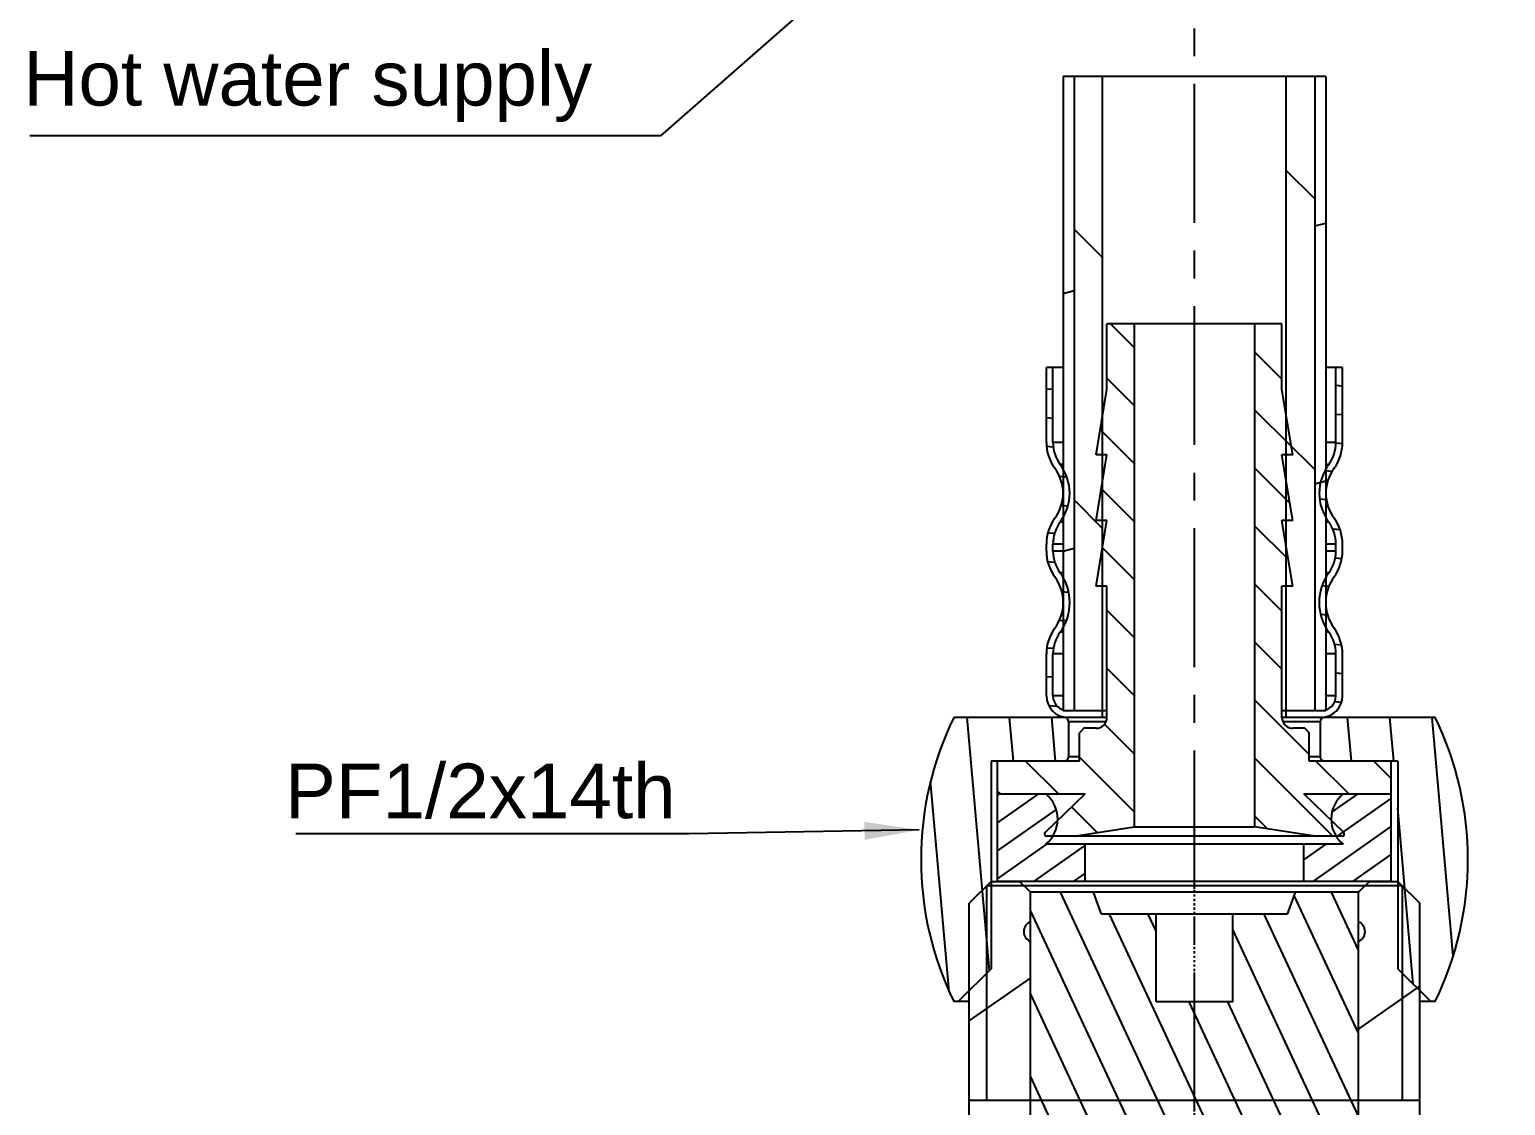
# Model space of a CAD drawing. Header units: millimetres. Extents: x 601 to 1195, y -13 to 407.
# Drawn here: x 927.1 to 994.6, y 219.6 to 268.8 of the extents above; entities that cross this region are included whole.
import ezdxf

# ---------------------------------------------------------------- set-up
doc = ezdxf.new("R2010")
doc.units = ezdxf.units.MM
doc.header["$LTSCALE"] = 0.1
doc.linetypes.add('CENTER', pattern=[0.6, 0.375, -0.075, 0.075, -0.075])
doc.linetypes.add('CENTERX2', pattern=[101.6, 63.5, -12.7, 12.7, -12.7])
for name, color, linetype in [('CENTER', 1, 'CENTERX2'), ('DEFAULT_1', 7, 'CENTER'), ('DIM', 3, 'Continuous'), ('MEMBER', 7, 'Continuous')]:
    doc.layers.add(name, color=color, linetype=linetype)
doc.styles.get("Standard").update_dxf_attribs({"font": 'arial_0.ttf'})
doc.dimstyles.new('ISO-25', dxfattribs={"dimtxt": 2.5, "dimasz": 2.5, "dimexe": 1.25, "dimexo": 0.625, "dimtad": 1, "dimtxsty": 'Standard', "dimcen": 2.5, "dimadec": 0, "dimazin": 0, "dimtfac": 1, "dimtmove": 0, "dimatfit": 3, "dimfxl": 1, "dimarcsym": 0})

msp = doc.modelspace()

# ---------------------------------------------------------------- hatches: boundary and pattern name
at = {"linetype": 'Continuous'}
h = msp.add_hatch(dxfattribs=at)
h.set_pattern_fill('DEFAULT__13', color=2, scale=11.384208, angle=375, style=0, pattern_type=0)
h.set_pattern_definition([(15, (1048.63, 111.581), (-2.94645, 10.9963), [])])
edge = h.paths.add_edge_path()
edge.add_line((986.397, 266.608), (985.897, 266.608))
edge.add_line((985.897, 266.608), (985.897, 237.605))
edge.add_line((986.397, 237.605), (985.897, 237.605))
edge.add_line((986.397, 266.608), (986.397, 237.605))
edge = h.paths.add_edge_path()
edge.add_line((974.897, 266.608), (974.397, 266.608))
edge.add_line((974.397, 266.608), (974.397, 237.605))
edge.add_line((974.897, 237.605), (974.397, 237.605))
edge.add_line((974.897, 266.608), (974.897, 237.605))
h = msp.add_hatch(dxfattribs=at)
h.set_pattern_fill('DEFAULT__14', color=2, scale=8.757246, angle=135, style=0, pattern_type=0)
h.set_pattern_definition([(135, (1048.6305, 111.581), (-6.1923, -6.1923), [])])
edge = h.paths.add_edge_path()
edge.add_line((985.897, 237.605), (984.597, 237.605))
edge.add_line((985.897, 266.608), (985.897, 237.605))
edge.add_line((985.897, 266.608), (984.597, 266.608))
edge.add_line((984.597, 266.608), (984.597, 237.605))
edge = h.paths.add_edge_path()
edge.add_line((976.197, 237.605), (974.897, 237.605))
edge.add_line((976.197, 266.608), (976.197, 237.605))
edge.add_line((976.197, 266.608), (974.897, 266.608))
edge.add_line((974.897, 266.608), (974.897, 237.605))
h = msp.add_hatch(dxfattribs=at)
h.set_pattern_fill('DEFAULT__12', color=2, scale=1.876553, angle=135, style=0, pattern_type=0)
h.set_pattern_definition([(135, (1048.6305, 111.5814), (-1.326923, -1.326923), [])])
edge = h.paths.add_edge_path()
edge.add_line((985.447, 236.805), (984.897, 236.805))
edge.add_line((985.447, 236.805), (985.647, 236.605))
edge.add_line((985.647, 235.305), (985.647, 236.605))
edge.add_line((989.397, 235.305), (985.647, 235.305))
edge.add_line((989.397, 233.805), (989.397, 235.305))
edge.add_line((985.397, 233.805), (989.397, 233.805))
edge.add_line((987.219, 232.044), (985.397, 233.805))
edge.add_spline(control_points=[(987.15, 231.872), (987.256, 231.872), (987.296, 231.97), (987.219, 232.044)], knot_values=[0, 0, 0, 0, 1, 1, 1, 1], weights=[1, 0.583191, 0.583191, 1], degree=3, periodic=0)
edge.add_line((985.897, 231.872), (987.15, 231.872))
edge.add_line((985.897, 231.872), (983.147, 232.305))
edge.add_line((983.147, 255.305), (983.147, 232.305))
edge.add_line((984.397, 255.305), (983.147, 255.305))
edge.add_line((984.397, 252.305), (984.397, 255.305))
edge.add_line((984.897, 249.305), (984.397, 252.305))
edge.add_line((984.897, 249.305), (984.397, 249.305))
edge.add_line((984.897, 246.305), (984.397, 249.305))
edge.add_line((984.897, 246.305), (984.397, 246.305))
edge.add_line((984.897, 243.305), (984.397, 246.305))
edge.add_line((984.897, 243.305), (984.397, 243.305))
edge.add_line((984.397, 237.305), (984.397, 243.305))
edge.add_spline(control_points=[(984.397, 237.305), (984.397, 237.012), (984.604, 236.805), (984.897, 236.805)], knot_values=[0, 0, 0, 0, 1, 1, 1, 1], weights=[1, 0.804738, 0.804738, 1], degree=3, periodic=0)
edge = h.paths.add_edge_path()
edge.add_line((975.897, 236.805), (975.347, 236.805))
edge.add_spline(control_points=[(976.397, 237.305), (976.397, 237.012), (976.19, 236.805), (975.897, 236.805)], knot_values=[0, 0, 0, 0, 1, 1, 1, 1], weights=[1, 0.804738, 0.804738, 1], degree=3, periodic=0)
edge.add_line((976.397, 237.305), (976.397, 243.305))
edge.add_line((976.397, 243.305), (975.897, 243.305))
edge.add_line((975.897, 243.305), (976.397, 246.305))
edge.add_line((976.397, 246.305), (975.897, 246.305))
edge.add_line((975.897, 246.305), (976.397, 249.305))
edge.add_line((976.397, 249.305), (975.897, 249.305))
edge.add_line((975.897, 249.305), (976.397, 252.305))
edge.add_line((976.397, 252.305), (976.397, 255.305))
edge.add_line((977.647, 255.305), (976.397, 255.305))
edge.add_line((977.647, 255.305), (977.647, 232.305))
edge.add_line((974.897, 231.872), (977.647, 232.305))
edge.add_line((973.645, 231.872), (974.897, 231.872))
edge.add_spline(control_points=[(973.645, 231.872), (973.539, 231.872), (973.499, 231.97), (973.575, 232.044)], knot_values=[0, 0, 0, 0, 1, 1, 1, 1], weights=[1, 0.583191, 0.583191, 1], degree=3, periodic=0)
edge.add_line((973.575, 232.044), (975.397, 233.805))
edge.add_line((971.397, 233.805), (975.397, 233.805))
edge.add_line((971.397, 233.805), (971.397, 235.305))
edge.add_line((975.147, 235.305), (971.397, 235.305))
edge.add_line((975.147, 235.305), (975.147, 236.605))
edge.add_line((975.347, 236.805), (975.147, 236.605))
h = msp.add_hatch(dxfattribs=at)
h.set_pattern_fill('DEFAULT__9', color=2, scale=1.310587, angle=175, style=0, pattern_type=0)
h.set_pattern_definition([(175, (1048.6305, 111.5814), (-0.114225, -1.3056), [])])
edge = h.paths.add_edge_path()
edge.add_spline(control_points=[(986.178, 237.305), (986.757, 237.305), (987.166, 237.714), (987.166, 238.292)], knot_values=[0, 0, 0, 0, 1, 1, 1, 1], weights=[1, 0.804738, 0.804738, 1], degree=3, periodic=0)
edge.add_line((984.597, 237.305), (986.178, 237.305))
edge.add_line((984.597, 237.305), (984.597, 237.605))
edge.add_line((984.597, 237.605), (986.178, 237.605))
edge.add_spline(control_points=[(986.178, 237.605), (986.581, 237.605), (986.866, 237.89), (986.866, 238.292)], knot_values=[0, 0, 0, 0, 1, 1, 1, 1], weights=[1, 0.804738, 0.804738, 1], degree=3, periodic=0)
edge.add_line((986.866, 238.292), (986.866, 240.211))
edge.add_spline(control_points=[(986.866, 240.211), (986.864, 240.571), (986.751, 240.913), (986.539, 241.203)], knot_values=[0, 0, 0, 0, 1, 1, 1, 1], weights=[1, 0.967712, 0.967712, 1], degree=3, periodic=0)
edge.add_spline(control_points=[(986.097, 242.558), (986.097, 242.066), (986.25, 241.6), (986.539, 241.203)], knot_values=[0, 0, 0, 0, 1, 1, 1, 1], weights=[1, 0.967143, 0.967143, 1], degree=3, periodic=0)
edge.add_spline(control_points=[(986.539, 243.912), (986.25, 243.516), (986.097, 243.049), (986.097, 242.558)], knot_values=[0, 0, 0, 0, 1, 1, 1, 1], weights=[1, 0.967143, 0.967143, 1], degree=3, periodic=0)
edge.add_spline(control_points=[(986.539, 243.912), (986.751, 244.203), (986.864, 244.544), (986.866, 244.904)], knot_values=[0, 0, 0, 0, 1, 1, 1, 1], weights=[1, 0.967712, 0.967712, 1], degree=3, periodic=0)
edge.add_line((986.866, 244.904), (986.866, 245.228))
edge.add_spline(control_points=[(986.866, 245.228), (986.868, 245.594), (986.755, 245.943), (986.539, 246.238)], knot_values=[0, 0, 0, 0, 1, 1, 1, 1], weights=[1, 0.966569, 0.966569, 1], degree=3, periodic=0)
edge.add_spline(control_points=[(986.098, 247.555), (986.106, 247.077), (986.257, 246.624), (986.539, 246.238)], knot_values=[0, 0, 0, 0, 1, 1, 1, 1], weights=[1, 0.968832, 0.968832, 1], degree=3, periodic=0)
edge.add_spline(control_points=[(986.539, 248.872), (986.257, 248.486), (986.106, 248.033), (986.098, 247.555)], knot_values=[0, 0, 0, 0, 1, 1, 1, 1], weights=[1, 0.968832, 0.968832, 1], degree=3, periodic=0)
edge.add_spline(control_points=[(986.539, 248.872), (986.755, 249.167), (986.868, 249.516), (986.866, 249.882)], knot_values=[0, 0, 0, 0, 1, 1, 1, 1], weights=[1, 0.966569, 0.966569, 1], degree=3, periodic=0)
edge.add_line((986.866, 249.882), (986.866, 253.305))
edge.add_line((986.866, 253.305), (987.166, 253.305))
edge.add_line((987.166, 249.882), (987.166, 253.305))
edge.add_spline(control_points=[(986.781, 248.695), (987.035, 249.042), (987.168, 249.452), (987.166, 249.882)], knot_values=[0, 0, 0, 0, 1, 1, 1, 1], weights=[1, 0.966656, 0.966656, 1], degree=3, periodic=0)
edge.add_spline(control_points=[(986.781, 248.695), (986.538, 248.361), (986.406, 247.969), (986.398, 247.555)], knot_values=[0, 0, 0, 0, 1, 1, 1, 1], weights=[1, 0.969082, 0.969082, 1], degree=3, periodic=0)
edge.add_spline(control_points=[(986.398, 247.555), (986.406, 247.141), (986.538, 246.749), (986.781, 246.415)], knot_values=[0, 0, 0, 0, 1, 1, 1, 1], weights=[1, 0.969082, 0.969082, 1], degree=3, periodic=0)
edge.add_spline(control_points=[(987.166, 245.228), (987.168, 245.658), (987.035, 246.068), (986.781, 246.415)], knot_values=[0, 0, 0, 0, 1, 1, 1, 1], weights=[1, 0.966656, 0.966656, 1], degree=3, periodic=0)
edge.add_line((987.166, 244.904), (987.166, 245.228))
edge.add_spline(control_points=[(986.781, 243.735), (987.031, 244.078), (987.164, 244.48), (987.166, 244.904)], knot_values=[0, 0, 0, 0, 1, 1, 1, 1], weights=[1, 0.967627, 0.967627, 1], degree=3, periodic=0)
edge.add_spline(control_points=[(986.781, 243.735), (986.53, 243.39), (986.397, 242.985), (986.397, 242.558)], knot_values=[0, 0, 0, 0, 1, 1, 1, 1], weights=[1, 0.967143, 0.967143, 1], degree=3, periodic=0)
edge.add_spline(control_points=[(986.397, 242.558), (986.397, 242.131), (986.53, 241.725), (986.781, 241.38)], knot_values=[0, 0, 0, 0, 1, 1, 1, 1], weights=[1, 0.967143, 0.967143, 1], degree=3, periodic=0)
edge.add_spline(control_points=[(987.166, 240.211), (987.164, 240.635), (987.031, 241.038), (986.781, 241.38)], knot_values=[0, 0, 0, 0, 1, 1, 1, 1], weights=[1, 0.967627, 0.967627, 1], degree=3, periodic=0)
edge.add_line((987.166, 238.292), (987.166, 240.211))
edge = h.paths.add_edge_path()
edge.add_spline(control_points=[(974.616, 237.305), (974.038, 237.305), (973.629, 237.714), (973.629, 238.292)], knot_values=[0, 0, 0, 0, 1, 1, 1, 1], weights=[1, 0.804738, 0.804738, 1], degree=3, periodic=0)
edge.add_line((973.629, 238.292), (973.629, 240.211))
edge.add_spline(control_points=[(973.629, 240.211), (973.631, 240.635), (973.763, 241.038), (974.013, 241.38)], knot_values=[0, 0, 0, 0, 1, 1, 1, 1], weights=[1, 0.967627, 0.967627, 1], degree=3, periodic=0)
edge.add_spline(control_points=[(974.397, 242.558), (974.397, 242.131), (974.265, 241.725), (974.013, 241.38)], knot_values=[0, 0, 0, 0, 1, 1, 1, 1], weights=[1, 0.967143, 0.967143, 1], degree=3, periodic=0)
edge.add_spline(control_points=[(974.013, 243.735), (974.265, 243.39), (974.397, 242.985), (974.397, 242.558)], knot_values=[0, 0, 0, 0, 1, 1, 1, 1], weights=[1, 0.967143, 0.967143, 1], degree=3, periodic=0)
edge.add_spline(control_points=[(974.013, 243.735), (973.763, 244.078), (973.631, 244.48), (973.629, 244.904)], knot_values=[0, 0, 0, 0, 1, 1, 1, 1], weights=[1, 0.967627, 0.967627, 1], degree=3, periodic=0)
edge.add_line((973.629, 244.904), (973.629, 245.228))
edge.add_spline(control_points=[(973.629, 245.228), (973.627, 245.658), (973.76, 246.068), (974.013, 246.415)], knot_values=[0, 0, 0, 0, 1, 1, 1, 1], weights=[1, 0.966656, 0.966656, 1], degree=3, periodic=0)
edge.add_spline(control_points=[(974.397, 247.555), (974.389, 247.141), (974.257, 246.749), (974.013, 246.415)], knot_values=[0, 0, 0, 0, 1, 1, 1, 1], weights=[1, 0.969082, 0.969082, 1], degree=3, periodic=0)
edge.add_spline(control_points=[(974.013, 248.695), (974.257, 248.361), (974.389, 247.969), (974.397, 247.555)], knot_values=[0, 0, 0, 0, 1, 1, 1, 1], weights=[1, 0.969082, 0.969082, 1], degree=3, periodic=0)
edge.add_spline(control_points=[(974.013, 248.695), (973.76, 249.042), (973.627, 249.452), (973.629, 249.882)], knot_values=[0, 0, 0, 0, 1, 1, 1, 1], weights=[1, 0.966656, 0.966656, 1], degree=3, periodic=0)
edge.add_line((973.629, 249.882), (973.629, 253.305))
edge.add_line((973.629, 253.305), (973.929, 253.305))
edge.add_line((973.929, 249.882), (973.929, 253.305))
edge.add_spline(control_points=[(974.255, 248.872), (974.04, 249.167), (973.927, 249.516), (973.929, 249.882)], knot_values=[0, 0, 0, 0, 1, 1, 1, 1], weights=[1, 0.966569, 0.966569, 1], degree=3, periodic=0)
edge.add_spline(control_points=[(974.255, 248.872), (974.537, 248.486), (974.689, 248.033), (974.697, 247.555)], knot_values=[0, 0, 0, 0, 1, 1, 1, 1], weights=[1, 0.968832, 0.968832, 1], degree=3, periodic=0)
edge.add_spline(control_points=[(974.697, 247.555), (974.689, 247.077), (974.537, 246.624), (974.255, 246.238)], knot_values=[0, 0, 0, 0, 1, 1, 1, 1], weights=[1, 0.968832, 0.968832, 1], degree=3, periodic=0)
edge.add_spline(control_points=[(973.929, 245.228), (973.927, 245.594), (974.04, 245.943), (974.255, 246.238)], knot_values=[0, 0, 0, 0, 1, 1, 1, 1], weights=[1, 0.966569, 0.966569, 1], degree=3, periodic=0)
edge.add_line((973.929, 244.904), (973.929, 245.228))
edge.add_spline(control_points=[(974.255, 243.912), (974.044, 244.203), (973.931, 244.544), (973.929, 244.904)], knot_values=[0, 0, 0, 0, 1, 1, 1, 1], weights=[1, 0.967712, 0.967712, 1], degree=3, periodic=0)
edge.add_spline(control_points=[(974.255, 243.912), (974.545, 243.516), (974.697, 243.049), (974.697, 242.558)], knot_values=[0, 0, 0, 0, 1, 1, 1, 1], weights=[1, 0.967143, 0.967143, 1], degree=3, periodic=0)
edge.add_spline(control_points=[(974.697, 242.558), (974.697, 242.066), (974.545, 241.6), (974.255, 241.203)], knot_values=[0, 0, 0, 0, 1, 1, 1, 1], weights=[1, 0.967143, 0.967143, 1], degree=3, periodic=0)
edge.add_spline(control_points=[(973.929, 240.211), (973.931, 240.571), (974.044, 240.913), (974.255, 241.203)], knot_values=[0, 0, 0, 0, 1, 1, 1, 1], weights=[1, 0.967712, 0.967712, 1], degree=3, periodic=0)
edge.add_line((973.929, 238.292), (973.929, 240.211))
edge.add_spline(control_points=[(974.616, 237.605), (974.214, 237.605), (973.929, 237.89), (973.929, 238.292)], knot_values=[0, 0, 0, 0, 1, 1, 1, 1], weights=[1, 0.804738, 0.804738, 1], degree=3, periodic=0)
edge.add_line((974.616, 237.605), (976.197, 237.605))
edge.add_line((976.197, 237.305), (976.197, 237.605))
edge.add_line((974.616, 237.305), (976.197, 237.305))
h = msp.add_hatch(dxfattribs=at)
h.set_pattern_fill('DEFAULT__10', color=2, scale=1.924609, angle=95, style=0, pattern_type=0)
h.set_pattern_definition([(95, (1048.6305, 111.5814), (-1.917286, -0.16774), [])])
edge = h.paths.add_edge_path()
edge.add_line((986.147, 237.105), (986.147, 235.505))
edge.add_spline(control_points=[(986.147, 237.105), (986.147, 237.222), (986.23, 237.305), (986.347, 237.305)], knot_values=[0, 0, 0, 0, 1, 1, 1, 1], weights=[1, 0.804738, 0.804738, 1], degree=3, periodic=0)
edge.add_line((991.397, 237.305), (986.347, 237.305))
edge.add_spline(control_points=[(991.397, 237.305), (993.433, 233.128), (993.433, 228.482), (991.397, 224.305)], knot_values=[0, 0, 0, 0, 1, 1, 1, 1], weights=[1, 0.932584, 0.932584, 1], degree=3, periodic=0)
edge.add_line((991.397, 224.305), (991.197, 224.305))
edge.add_line((989.697, 225.805), (991.197, 224.305))
edge.add_line((989.697, 235.305), (989.697, 225.805))
edge.add_line((989.697, 235.305), (986.347, 235.305))
edge.add_spline(control_points=[(986.347, 235.305), (986.23, 235.305), (986.147, 235.388), (986.147, 235.505)], knot_values=[0, 0, 0, 0, 1, 1, 1, 1], weights=[1, 0.804738, 0.804738, 1], degree=3, periodic=0)
edge = h.paths.add_edge_path()
edge.add_line((974.447, 235.305), (971.097, 235.305))
edge.add_line((971.097, 235.305), (971.097, 225.805))
edge.add_line((971.097, 225.805), (969.597, 224.305))
edge.add_line((969.597, 224.305), (969.397, 224.305))
edge.add_spline(control_points=[(969.397, 237.305), (967.361, 233.128), (967.361, 228.482), (969.397, 224.305)], knot_values=[0, 0, 0, 0, 1, 1, 1, 1], weights=[1, 0.932584, 0.932584, 1], degree=3, periodic=0)
edge.add_line((974.447, 237.305), (969.397, 237.305))
edge.add_spline(control_points=[(974.647, 237.105), (974.647, 237.222), (974.564, 237.305), (974.447, 237.305)], knot_values=[0, 0, 0, 0, 1, 1, 1, 1], weights=[1, 0.804738, 0.804738, 1], degree=3, periodic=0)
edge.add_line((974.647, 237.105), (974.647, 235.505))
edge.add_spline(control_points=[(974.447, 235.305), (974.564, 235.305), (974.647, 235.388), (974.647, 235.505)], knot_values=[0, 0, 0, 0, 1, 1, 1, 1], weights=[1, 0.804738, 0.804738, 1], degree=3, periodic=0)
h = msp.add_hatch(dxfattribs=at)
h.set_pattern_fill('DEFAULT__11', color=2, scale=1.04623, angle=215, style=0, pattern_type=0)
h.set_pattern_definition([(215, (1048.6305, 111.5814), (0.6000926, -0.857021), [])])
edge = h.paths.add_edge_path()
edge.add_spline(control_points=[(973.597, 233.805), (974.391, 233.165), (974.391, 232.145), (973.597, 231.505)], knot_values=[0, 0, 0, 0, 1, 1, 1, 1], weights=[1, 0.751795, 0.751795, 1], degree=3, periodic=0)
edge.add_line((975.397, 231.505), (973.597, 231.505))
edge.add_line((975.397, 229.805), (975.397, 231.505))
edge.add_line((975.397, 229.805), (971.397, 229.805))
edge.add_line((971.397, 229.805), (971.397, 233.805))
edge.add_line((973.597, 233.805), (971.397, 233.805))
edge = h.paths.add_edge_path()
edge.add_line((987.197, 231.505), (985.397, 231.505))
edge.add_spline(control_points=[(987.197, 233.805), (986.403, 233.165), (986.403, 232.145), (987.197, 231.505)], knot_values=[0, 0, 0, 0, 1, 1, 1, 1], weights=[1, 0.751795, 0.751795, 1], degree=3, periodic=0)
edge.add_line((989.397, 233.805), (987.197, 233.805))
edge.add_line((989.397, 229.805), (989.397, 233.805))
edge.add_line((989.397, 229.805), (985.397, 229.805))
edge.add_line((985.397, 229.805), (985.397, 231.505))
h = msp.add_hatch(dxfattribs=at)
h.set_pattern_fill('DEFAULT__19', color=2, scale=5.256019, angle=215, style=0, pattern_type=0)
h.set_pattern_definition([(215, (1048.6305, 111.5814), (3.01473, -4.30548), [])])
edge = h.paths.add_edge_path()
edge.add_line((958.397, 213.105), (958.397, 211.805))
edge.add_line((958.397, 213.105), (959.397, 214.105))
edge.add_line((959.397, 214.105), (969.097, 214.105))
edge.add_spline(control_points=[(969.097, 214.105), (969.683, 214.105), (970.097, 214.519), (970.097, 215.105)], knot_values=[0, 0, 0, 0, 1, 1, 1, 1], weights=[1, 0.804725, 0.804725, 1], degree=3, periodic=0)
edge.add_line((970.097, 215.105), (970.097, 228.805))
edge.add_line((971.097, 229.805), (970.097, 228.805))
edge.add_line((971.097, 229.805), (972.397, 229.805))
edge.add_line((972.897, 229.305), (972.397, 229.805))
edge.add_line((972.897, 213.305), (972.897, 229.305))
edge.add_line((972.897, 213.305), (974.397, 213.305))
edge.add_line((974.897, 212.805), (974.397, 213.305))
edge.add_line((974.897, 211.305), (974.897, 212.805))
edge.add_line((958.897, 211.305), (974.897, 211.305))
edge.add_line((958.897, 211.305), (958.397, 211.805))
edge = h.paths.add_edge_path()
edge.add_line((958.397, 195.805), (958.397, 194.505))
edge.add_line((958.897, 196.305), (958.397, 195.805))
edge.add_line((958.897, 196.305), (974.897, 196.305))
edge.add_line((974.897, 194.805), (974.897, 196.305))
edge.add_line((974.897, 194.805), (974.397, 194.305))
edge.add_line((972.897, 194.305), (974.397, 194.305))
edge.add_line((972.897, 178.305), (972.897, 194.305))
edge.add_line((972.897, 178.305), (972.397, 177.805))
edge.add_line((971.097, 177.805), (972.397, 177.805))
edge.add_line((971.097, 177.805), (970.097, 178.805))
edge.add_line((970.097, 178.805), (970.097, 192.505))
edge.add_spline(control_points=[(970.097, 192.505), (970.097, 193.091), (969.683, 193.505), (969.097, 193.505)], knot_values=[0, 0, 0, 0, 1, 1, 1, 1], weights=[1, 0.804725, 0.804725, 1], degree=3, periodic=0)
edge.add_line((959.397, 193.505), (969.097, 193.505))
edge.add_line((958.397, 194.505), (959.397, 193.505))
edge = h.paths.add_edge_path()
edge.add_line((1030.397, 210.805), (1030.397, 209.305))
edge.add_line((1029.897, 208.805), (1030.397, 209.305))
edge.add_line((1005.897, 208.805), (1029.897, 208.805))
edge.add_spline(control_points=[(1005.897, 208.805), (1005.604, 208.805), (1005.397, 209.012), (1005.397, 209.305)], knot_values=[0, 0, 0, 0, 1, 1, 1, 1], weights=[1, 0.804738, 0.804738, 1], degree=3, periodic=0)
edge.add_line((1005.397, 211.305), (1005.397, 209.305))
edge.add_line((985.897, 211.305), (1005.397, 211.305))
edge.add_line((985.897, 211.305), (985.897, 212.805))
edge.add_line((985.897, 212.805), (986.397, 213.305))
edge.add_line((986.397, 213.305), (987.897, 213.305))
edge.add_line((987.897, 213.305), (987.897, 229.305))
edge.add_line((987.897, 229.305), (988.397, 229.805))
edge.add_line((988.397, 229.805), (989.697, 229.805))
edge.add_line((989.697, 229.805), (990.697, 228.805))
edge.add_line((990.697, 215.105), (990.697, 228.805))
edge.add_spline(control_points=[(990.697, 215.105), (990.697, 214.519), (991.111, 214.105), (991.697, 214.105)], knot_values=[0, 0, 0, 0, 1, 1, 1, 1], weights=[1, 0.804731, 0.804731, 1], degree=3, periodic=0)
edge.add_line((991.697, 214.105), (993.397, 214.105))
edge.add_line((993.397, 217.805), (993.397, 214.105))
edge.add_spline(control_points=[(993.397, 217.805), (993.397, 218.391), (993.812, 218.805), (994.397, 218.805)], knot_values=[0, 0, 0, 0, 1, 1, 1, 1], weights=[1, 0.804738, 0.804738, 1], degree=3, periodic=0)
edge.add_line((994.397, 218.805), (995.197, 218.805))
edge.add_line((995.397, 218.605), (995.197, 218.805))
edge.add_line((995.397, 218.605), (995.397, 213.805))
edge.add_line((995.397, 213.805), (1026.897, 213.805))
edge.add_line((1027.397, 213.305), (1026.897, 213.805))
edge.add_line((1027.397, 213.305), (1027.397, 211.305))
edge.add_line((1027.397, 211.305), (1029.897, 211.305))
edge.add_line((1030.397, 210.805), (1029.897, 211.305))
edge = h.paths.add_edge_path()
edge.add_line((1030.397, 198.305), (1030.397, 196.805))
edge.add_line((1030.397, 196.805), (1029.897, 196.305))
edge.add_line((1027.397, 196.305), (1029.897, 196.305))
edge.add_line((1027.397, 196.305), (1027.397, 194.305))
edge.add_line((1027.397, 194.305), (1026.897, 193.805))
edge.add_line((995.397, 193.805), (1026.897, 193.805))
edge.add_line((995.397, 193.805), (995.397, 189.005))
edge.add_line((995.397, 189.005), (995.197, 188.805))
edge.add_line((994.397, 188.805), (995.197, 188.805))
edge.add_spline(control_points=[(993.397, 189.805), (993.397, 189.219), (993.812, 188.805), (994.397, 188.805)], knot_values=[0, 0, 0, 0, 1, 1, 1, 1], weights=[1, 0.804738, 0.804738, 1], degree=3, periodic=0)
edge.add_line((993.397, 193.505), (993.397, 189.805))
edge.add_line((991.697, 193.505), (993.397, 193.505))
edge.add_spline(control_points=[(991.697, 193.505), (991.111, 193.505), (990.697, 193.091), (990.697, 192.505)], knot_values=[0, 0, 0, 0, 1, 1, 1, 1], weights=[1, 0.804731, 0.804731, 1], degree=3, periodic=0)
edge.add_line((990.697, 178.805), (990.697, 192.505))
edge.add_line((989.697, 177.805), (990.697, 178.805))
edge.add_line((988.397, 177.805), (989.697, 177.805))
edge.add_line((987.897, 178.305), (988.397, 177.805))
edge.add_line((987.897, 178.305), (987.897, 194.305))
edge.add_line((986.397, 194.305), (987.897, 194.305))
edge.add_line((985.897, 194.805), (986.397, 194.305))
edge.add_line((985.897, 194.805), (985.897, 196.305))
edge.add_line((985.897, 196.305), (1005.397, 196.305))
edge.add_line((1005.397, 198.305), (1005.397, 196.305))
edge.add_spline(control_points=[(1005.897, 198.805), (1005.604, 198.805), (1005.397, 198.598), (1005.397, 198.305)], knot_values=[0, 0, 0, 0, 1, 1, 1, 1], weights=[1, 0.804738, 0.804738, 1], degree=3, periodic=0)
edge.add_line((1005.897, 198.805), (1029.897, 198.805))
edge.add_line((1029.897, 198.805), (1030.397, 198.305))
h = msp.add_hatch(dxfattribs=at)
h.set_pattern_fill('DEFAULT__24', color=2, scale=1.603092, angle=295, style=0, pattern_type=0)
h.set_pattern_definition([(295, (1048.6305, 111.5814), (1.452895, 0.677496), [])])
edge = h.paths.add_edge_path()
edge.add_line((987.897, 213.305), (987.397, 213.305))
edge.add_line((987.397, 214.305), (987.397, 213.305))
edge.add_line((987.397, 214.305), (982.397, 214.305))
edge.add_line((982.397, 219.305), (982.397, 214.305))
edge.add_line((982.397, 219.305), (982.197, 219.305))
edge.add_line((982.197, 219.305), (982.197, 214.305))
edge.add_line((982.197, 214.305), (978.597, 214.305))
edge.add_line((978.597, 219.305), (978.597, 214.305))
edge.add_line((978.597, 219.305), (978.397, 219.305))
edge.add_line((978.397, 219.305), (978.397, 214.305))
edge.add_line((978.397, 214.305), (973.397, 214.305))
edge.add_line((973.397, 214.305), (973.397, 213.305))
edge.add_line((973.397, 213.305), (972.897, 213.305))
edge.add_line((972.897, 214.505), (972.897, 213.305))
edge.add_line((972.997, 214.505), (972.897, 214.505))
edge.add_line((972.997, 214.505), (972.997, 214.605))
edge.add_line((972.997, 214.605), (972.897, 214.605))
edge.add_line((972.897, 227.046), (972.897, 214.605))
edge.add_spline(control_points=[(972.897, 227.963), (972.431, 227.759), (972.431, 227.25), (972.897, 227.046)], knot_values=[0, 0, 0, 0, 1, 1, 1, 1], weights=[1, 0.6, 0.6, 1], degree=3, periodic=0)
edge.add_line((972.897, 229.305), (972.897, 227.963))
edge.add_line((975.783, 229.305), (972.897, 229.305))
edge.add_line((976.147, 228.305), (975.783, 229.305))
edge.add_line((978.647, 228.305), (976.147, 228.305))
edge.add_line((978.647, 224.292), (978.647, 228.305))
edge.add_line((982.147, 224.292), (978.647, 224.292))
edge.add_line((982.147, 224.292), (982.147, 228.305))
edge.add_line((984.647, 228.305), (982.147, 228.305))
edge.add_line((984.647, 228.305), (985.011, 229.305))
edge.add_line((987.897, 229.305), (985.011, 229.305))
edge.add_line((987.897, 229.305), (987.897, 227.963))
edge.add_spline(control_points=[(987.897, 227.963), (988.364, 227.759), (988.364, 227.25), (987.897, 227.046)], knot_values=[0, 0, 0, 0, 1, 1, 1, 1], weights=[1, 0.6, 0.6, 1], degree=3, periodic=0)
edge.add_line((987.897, 227.046), (987.897, 214.605))
edge.add_line((987.897, 214.605), (987.797, 214.605))
edge.add_line((987.797, 214.505), (987.797, 214.605))
edge.add_line((987.897, 214.505), (987.797, 214.505))
edge.add_line((987.897, 214.505), (987.897, 213.305))

# ---------------------------------------------------------------- linework, layer by layer
at = {"color": 7, "linetype": 'Continuous'}
for p, q in [((974.397, 266.608), (974.397, 237.605)), ((986.397, 266.608), (974.397, 266.608)), ((974.897, 266.608), (974.897, 237.605)), ((976.197, 237.305), (976.197, 266.608)), ((984.597, 237.305), (984.597, 266.608)), ((985.897, 266.608), (985.897, 237.605)), ((986.397, 266.608), (986.397, 237.605)), ((976.397, 252.305), (976.397, 255.305)), ((984.397, 255.305), (976.397, 255.305)), ((977.647, 255.305), (977.647, 232.305)), ((983.147, 255.305), (983.147, 232.305)), ((984.397, 252.305), (984.397, 255.305)), ((973.629, 249.882), (973.629, 253.305)), ((974.397, 253.305), (973.629, 253.305)), ((973.929, 249.882), (973.929, 253.305)), ((987.166, 253.305), (986.397, 253.305)), ((986.866, 249.882), (986.866, 253.305)), ((987.166, 249.882), (987.166, 253.305)), ((975.897, 249.305), (976.397, 252.305)), ((984.897, 249.305), (984.397, 252.305)), ((974.397, 249.882), (973.929, 249.882)), ((986.866, 249.882), (986.397, 249.882)), ((975.897, 246.305), (976.397, 249.305)), ((976.397, 249.305), (975.897, 249.305)), ((984.897, 246.305), (984.397, 249.305)), ((984.897, 249.305), (984.397, 249.305)), ((974.397, 248.872), (974.255, 248.872)), ((986.539, 248.872), (986.397, 248.872)), ((975.897, 243.305), (976.397, 246.305)), ((976.397, 246.305), (975.897, 246.305)), ((984.897, 243.305), (984.397, 246.305)), ((984.897, 246.305), (984.397, 246.305)), ((974.397, 246.238), (974.255, 246.238)), ((986.539, 246.238), (986.397, 246.238)), ((973.629, 244.904), (973.629, 245.228)), ((973.929, 244.904), (973.929, 245.228)), ((974.397, 245.228), (973.929, 245.228)), ((986.866, 245.228), (986.397, 245.228)), ((986.866, 244.904), (986.866, 245.228)), ((987.166, 244.904), (987.166, 245.228)), ((974.397, 244.904), (973.929, 244.904)), ((986.866, 244.904), (986.397, 244.904)), ((974.397, 243.912), (974.255, 243.912)), ((986.539, 243.912), (986.397, 243.912)), ((976.397, 243.305), (975.897, 243.305)), ((976.397, 237.305), (976.397, 243.305)), ((984.397, 237.305), (984.397, 243.305)), ((984.897, 243.305), (984.397, 243.305)), ((974.397, 241.203), (974.255, 241.203)), ((986.539, 241.203), (986.397, 241.203)), ((973.629, 238.292), (973.629, 240.211)), ((973.929, 238.292), (973.929, 240.211)), ((974.397, 240.211), (973.929, 240.211)), ((986.866, 240.211), (986.397, 240.211)), ((986.866, 238.292), (986.866, 240.211)), ((987.166, 238.292), (987.166, 240.211)), ((974.397, 238.292), (973.929, 238.292)), ((986.866, 238.292), (986.397, 238.292)), ((976.397, 237.605), (974.397, 237.605)), ((986.397, 237.605), (984.397, 237.605)), ((976.397, 237.305), (969.397, 237.305)), ((974.647, 237.105), (974.647, 235.505)), ((976.351, 237.105), (974.647, 237.105)), ((991.397, 237.305), (984.397, 237.305)), ((986.147, 237.105), (984.444, 237.105)), ((986.147, 237.105), (986.147, 235.505)), ((975.347, 236.805), (975.147, 236.605)), ((975.147, 235.305), (975.147, 236.605)), ((975.897, 236.805), (975.347, 236.805)), ((985.447, 236.805), (984.897, 236.805)), ((985.447, 236.805), (985.647, 236.605)), ((985.647, 235.305), (985.647, 236.605)), ((975.147, 235.505), (974.647, 235.505)), ((986.147, 235.505), (985.647, 235.505)), ((971.097, 235.305), (971.097, 225.805)), ((975.147, 235.305), (971.097, 235.305)), ((971.397, 229.805), (971.397, 235.305)), ((989.697, 235.305), (985.647, 235.305)), ((989.397, 229.805), (989.397, 235.305)), ((989.697, 235.305), (989.697, 225.805)), ((971.397, 233.805), (975.397, 233.805)), ((973.575, 232.044), (975.397, 233.805)), ((985.397, 233.805), (989.397, 233.805)), ((987.219, 232.044), (985.397, 233.805)), ((974.897, 231.872), (977.647, 232.305)), ((977.647, 232.305), (983.147, 232.305)), ((985.897, 231.872), (983.147, 232.305)), ((987.197, 231.505), (973.597, 231.505)), ((987.15, 231.872), (973.645, 231.872)), ((975.397, 229.805), (975.397, 231.505)), ((985.397, 229.805), (985.397, 231.505)), ((989.397, 229.805), (971.397, 229.805)), ((971.097, 225.805), (969.597, 224.305)), ((989.697, 225.805), (991.197, 224.305)), ((970.097, 224.305), (969.397, 224.305)), ((991.397, 224.305), (990.697, 224.305))]:
    msp.add_line(p, q, dxfattribs=at)
for centre, radius, start, end in [((975.627, 249.873), 1.998, 179.73072, 216.12652), ((975.627, 249.873), 1.698, 179.68314, 216.12652), ((985.168, 249.873), 1.698, 323.87348, 0.31686), ((985.168, 249.873), 1.998, 323.87348, 0.26928), ((972.4, 247.517), 1.998, 1.09059, 36.12652), ((972.4, 247.517), 2.298, 0.94818, 36.12652), ((988.395, 247.517), 2.298, 143.87348, 179.05182), ((988.395, 247.517), 1.998, 143.87348, 178.90941), ((972.4, 247.593), 1.998, 323.87348, 358.90941), ((972.4, 247.593), 2.298, 323.87348, 359.05182), ((988.395, 247.593), 2.298, 180.94818, 216.12652), ((988.395, 247.593), 1.998, 181.09059, 216.12652), ((975.627, 245.237), 1.998, 143.87348, 180.26928), ((985.168, 245.237), 1.998, 359.73072, 36.12652), ((975.627, 245.237), 1.698, 143.87348, 180.31686), ((985.168, 245.237), 1.698, 359.68314, 36.12652), ((975.627, 244.913), 1.998, 180.26928, 216.12652), ((975.627, 244.913), 1.698, 180.31686, 216.12652), ((985.168, 244.913), 1.698, 323.87348, 359.68314), ((985.168, 244.913), 1.998, 323.87348, 359.73072), ((972.4, 242.558), 1.998, 323.87348, 36.12652), ((972.4, 242.558), 2.298, 323.87348, 36.12652), ((988.395, 242.558), 2.298, 143.87348, 216.12652), ((988.395, 242.558), 1.998, 143.87348, 216.12652), ((975.627, 240.202), 1.998, 143.87348, 179.73072), ((975.627, 240.202), 1.698, 143.87348, 179.68314), ((985.168, 240.202), 1.698, 0.31686, 36.12652), ((985.168, 240.202), 1.998, 0.26928, 36.12652), ((974.616, 238.292), 0.987, 180, 270), ((974.616, 238.292), 0.687, 180, 270), ((986.178, 238.292), 0.987, 270, 0), ((986.178, 238.292), 0.687, 270, 0), ((982.731, 230.805), 14.833, 154.01077, 205.98923), ((974.447, 237.105), 0.2, 0, 90), ((975.897, 237.305), 0.5, 270, 0), ((984.897, 237.305), 0.5, 180, 270), ((986.347, 237.105), 0.2, 90, 180), ((978.064, 230.805), 14.833, 334.01077, 25.98923), ((974.447, 235.505), 0.2, 270, 0), ((986.347, 235.505), 0.2, 180, 270), ((972.67, 232.655), 1.477, 308.88007, 51.11993), ((988.125, 232.655), 1.477, 128.88007, 231.11993), ((973.645, 231.972), 0.1, 134.02226, 270), ((987.15, 231.972), 0.1, 270, 45.97774)]:
    msp.add_arc(centre, radius, start, end, dxfattribs=at)
at = {"layer": 'CENTER'}
msp.add_line((980.397, 138.001), (980.397, 269.608), dxfattribs=at)
at = {"layer": 'DEFAULT_1', "color": 7, "linetype": 'CENTER'}
msp.add_line((980.397, 208.305), (980.397, 234.305), dxfattribs=at)
at = {"layer": 'MEMBER', "color": 7, "linetype": 'Continuous'}
for p, q in [((971.097, 229.805), (970.097, 228.805)), ((989.897, 229.605), (970.897, 229.605)), ((971.097, 229.805), (972.397, 229.805)), ((972.897, 229.305), (972.397, 229.805)), ((987.897, 229.305), (988.397, 229.805)), ((988.397, 229.805), (989.697, 229.805)), ((989.697, 229.805), (990.697, 228.805)), ((970.097, 215.105), (970.097, 228.805)), ((972.897, 213.305), (972.897, 229.305)), ((987.897, 229.305), (972.897, 229.305)), ((976.147, 228.305), (975.783, 229.305)), ((984.647, 228.305), (985.011, 229.305)), ((987.897, 213.305), (987.897, 229.305)), ((990.697, 215.105), (990.697, 228.805)), ((984.647, 228.305), (976.147, 228.305)), ((978.647, 224.292), (978.647, 228.305)), ((982.147, 224.292), (982.147, 228.305)), ((982.147, 224.292), (978.647, 224.292)), ((970.097, 219.805), (990.697, 219.805))]:
    msp.add_line(p, q, dxfattribs=at)
at = {"layer": 'MEMBER', "color": 2, "linetype": 'Continuous'}
for p, q in [((970.897, 229.605), (970.897, 219.805)), ((989.897, 229.605), (989.897, 219.805))]:
    msp.add_line(p, q, dxfattribs=at)
at = {"layer": 'MEMBER', "color": 7, "linetype": 'Continuous'}
for centre, start, end in [((973.097, 227.505), 113.57818, 246.42182), ((987.697, 227.505), 293.57818, 66.42182)]:
    msp.add_arc(centre, 0.5, start, end, dxfattribs=at)

# ---------------------------------------------------------------- texts
at = {"layer": 'DIM', "char_height": 2.5}
for s, insert, attachment_point in [('Hot water supply', (952.864, 264.53), 9), ('PF1/2x14th', (956.677, 235.191), 3)]:
    msp.add_mtext(s, dxfattribs=dict(at, insert=insert, attachment_point=attachment_point))

# ---------------------------------------------------------------- leaders
at = {"layer": 'DIM', "annotation_type": 0, "has_hookline": 1, "hookline_direction": 1}
for points, text_width in [([(972.575, 278.457), (955.989, 263.905), (953.489, 263.905)], 25.701), ([(967.811, 232.159), (957.302, 231.98)], 17.355)]:
    msp.add_leader(points, dimstyle='ISO-25', dxfattribs=dict(at, text_width=text_width))

doc.saveas('drawing.dxf')
